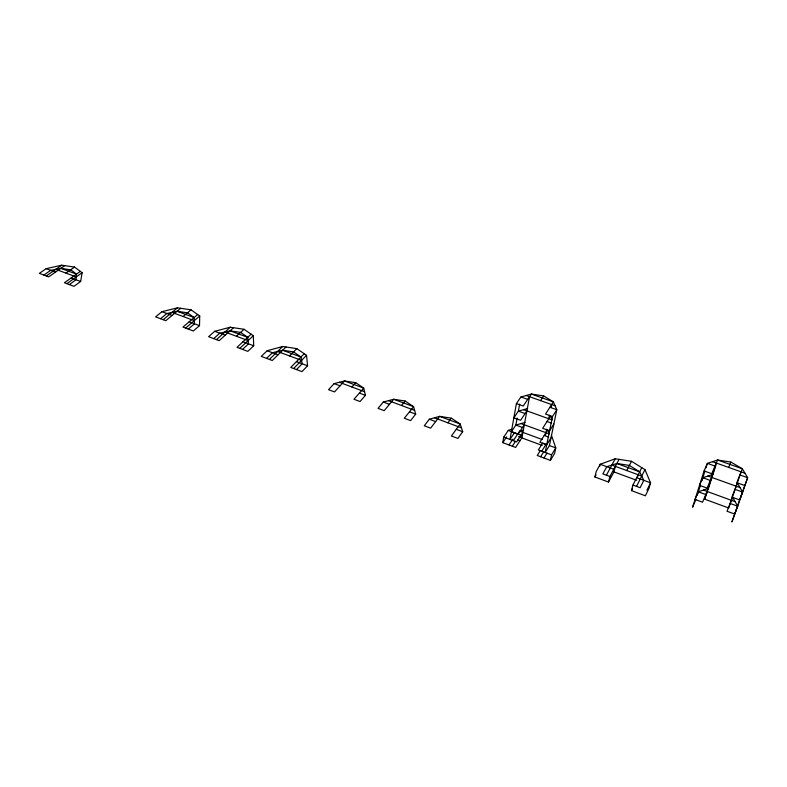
<?xml version="1.0" encoding="UTF-8"?>
<svg xmlns="http://www.w3.org/2000/svg" width="787" height="787" viewBox="0 0 787 787"><rect width="100%" height="100%" fill="white"/><g stroke="black" fill="none" stroke-linecap="round" stroke-linejoin="round"><path stroke-width="1.18" d="M197.665 314.534L182.948 327.097L193.336 330.983L199.505 325.641L199.731 316L191.044 309.822L177.518 307.825L161.945 311.682L155.61 316.866L165.801 320.683L180.705 308.288M43.885 275.057L50.673 270.344L60.884 268.347L70.722 269.774L76.506 274.112L76.024 279.769L69.335 284.589M80.343 271.377L64.436 282.749L73.968 286.32L80.638 281.48L82.133 272.715L74.549 267.068L61.73 265.209L46.158 268.672L39.35 273.364L48.705 276.867L64.75 265.642M529.543 396.707L521.85 437.906L515.623 447.429L502.785 442.638L503.749 437.119L508.274 430.4L511.54 429.308M549.897 407.272L556.812 409.732L552.484 416.549L545.135 452.476L549.415 445.56L556.812 409.732L553.389 401.862L543.669 395.91L531.333 394.061L520.955 396.963L516.4 403.593L509.986 439.431L514.482 432.693M517.118 418.104L515.859 425.069L511.353 431.788L518.043 434.257L524.299 424.793M519.666 404.056L518.387 411.148L513.852 417.828L520.61 420.288L526.897 410.883M545.519 434.877L546.66 429.21M548.775 418.763L549.493 415.211M551.166 406.928L551.648 404.557M540.344 450.558L537.255 455.486L550.388 460.385L551.549 454.856L555.789 447.901L551.53 435.526M615.336 466.366L613.929 471.895L608.518 482.057L594.903 476.981L596.251 471.443L600.206 464.261L615.237 458.772L631.518 461.3L644.947 469.613L650.564 482.815L649 488.353L645.379 495.8L631.449 490.616L632.955 485.058L641.759 467.635M599.664 466.475L600.206 464.261L613.791 469.268M608.518 482.057L609.915 476.509L619.074 459.372M637.559 476.961L638.159 474.748M739.888 474.945L747.65 477.709L731.979 521.791L747.65 477.709L742.338 468.777L730.877 462.058L717.596 460.011L707.395 463.366L704.08 470.941L692.59 507.182L695.915 499.509M697.312 495.112L700.42 485.313M701.797 480.985L704.936 471.108M705.988 467.793L707.395 463.366L715.009 466.081M741.118 471.846L728.723 508.008L704.621 499.155L716.308 463.041M706.982 492.8L704.621 499.155M708.408 488.402L698.354 491.816L695.039 499.46L702.535 502.224L708.408 488.402L711.91 477.591M712.963 474.345L702.83 477.729L699.515 485.343L707.1 488.097L712.963 474.345L715.816 465.53M742.633 492.101L739.603 499.922L731.871 497.109L737.419 483.129L742.633 492.101L734.96 489.327M737.714 506.208L734.674 514.059L727.031 511.245L732.599 497.197L737.714 506.208L730.129 503.434M728.664 467.429L730.877 462.058M646.944 490.242L650.564 482.815L636.673 477.699M636.545 486.386L644.947 469.613M631.449 490.616L632.512 488.501M626.708 470.547L631.518 461.3M606.393 475.2L615.237 458.772M594.903 476.981L596.034 474.935M550.388 460.385L554.619 453.42L555.789 447.901L549.415 445.56M544.004 458.004L547.054 453.056M540.63 456.745L543.699 451.807M541.741 451.217L546.05 444.311L542.686 443.081L538.357 449.967L551.549 454.856M550.989 437.916L546.699 444.812L539.892 442.304L547.683 429.958L549.326 433.922L520.984 423.583M553.871 423.957L549.562 430.814L542.676 428.315L550.507 416.048L552.179 419.983L523.542 409.673M522.873 432.407L516.636 441.901L503.749 437.119M512.307 446.19L515.505 441.35M513.311 440.671L519.577 431.197L523.64 430.007M540.551 400.622L543.669 395.91M509.002 444.95L512.849 439.156M502.785 442.638L506.661 436.864M462.707 431.729L457.857 438.418L451.384 435.978L460.179 424.006L451.364 418.172L439.638 416.362L429.328 419.235L424.282 425.767L430.637 428.158L439.638 416.362L460.179 424.006L462.707 431.729L456.273 429.318M447.901 422.806L451.364 418.172M415.703 414.139L410.588 420.602L404.311 418.241L413.578 406.672L405.167 401.026L393.657 399.265L383.328 402.029L378.026 408.335L384.194 410.657L393.657 399.265L413.578 406.672L415.703 414.139L409.466 411.808M401.518 405.492L405.167 401.026M365.434 395.33L360.043 401.547L353.973 399.265L363.732 388.129L355.724 382.679L344.46 380.957L334.111 383.613L328.553 389.683L334.514 391.926L344.46 380.957L363.732 388.129L365.434 395.33L359.403 393.077M351.887 386.978L355.724 382.679M285.976 347.008L272.253 360.515L261.264 356.403L267.118 350.756L282.631 346.506L296.807 348.631L306.546 355.311L307.579 365.788L301.933 371.621L290.728 367.431L304.235 353.727M296.483 369.585L302.159 363.771L300.988 357.023L293.541 351.887L282.671 350.254L272.41 352.724L266.586 358.4M293.6 368.503L306.546 355.311M289.508 355.921L296.807 348.631M269.41 359.452L282.631 346.506M233.513 327.717L219.189 340.663L208.604 336.698L214.703 331.288L230.247 327.225L244.098 329.291L253.316 335.715L253.709 345.768L247.797 351.366L236.995 347.323L251.122 334.19M242.544 349.398L248.485 343.83L247.728 337.348L240.694 332.409L230.07 330.825L219.799 333.176L213.73 338.617M239.769 348.366L253.316 335.715M236.474 336.275L244.098 329.291M216.455 339.64L230.247 327.225M188.29 329.094L194.478 323.772L194.123 317.555L187.493 312.813L177.114 311.278L166.864 313.511L160.548 318.715M185.614 328.1L199.731 316M183.105 316.502L191.044 309.822M163.175 319.699L177.518 307.825M66.885 283.664L82.133 272.715M65.99 273.128L74.549 267.068M46.295 275.962L61.73 265.209M632.955 485.058L640.136 487.724L643.815 480.326L639.644 471.826L629.364 465.432L616.88 463.484L606.787 466.681L602.862 473.892L609.915 476.509M522.607 435.506L518.564 436.696L542.223 445.432M525.057 422.403L515.859 425.069L522.509 427.498M527.654 408.502L518.387 411.148L525.096 413.568M526.159 395.507L555.091 405.777M712.51 461.694L744.984 473.223M520.955 396.963L527.733 399.373M516.4 403.593L523.227 406.043L531.333 394.061L553.389 401.862L545.529 414.051L552.484 416.549M704.08 470.941L711.743 473.695L717.596 460.011L742.338 468.777L736.809 482.687L744.63 485.49M707.907 476.037L740.016 487.596M547.034 421.488L551.589 423.131M702.83 477.729L710.356 480.454M703.391 490.104L735.147 501.683M544.22 435.437L548.736 437.09M698.354 491.816L705.801 494.531M616.88 463.484L639.644 471.826M519.577 431.197L542.253 439.53M611.843 465.078L641.72 476.056M508.274 430.4L521.092 435.122M613.929 471.895L636.653 480.286M60.884 268.347L76.506 274.112M177.114 311.278L194.123 317.555M230.07 330.825L247.728 337.348M282.671 350.254L300.988 357.023M517.876 439.815L520.069 440.631M55.788 269.341L76.27 276.935M171.999 312.39L194.3 320.653M224.944 332.006L248.102 340.584M277.545 351.484L301.569 360.387M46.158 268.672L55.474 272.135M71.145 277.949L80.638 281.48M161.945 311.682L172.087 315.449M189.155 321.794L199.505 325.641M214.703 331.288L225.239 335.193M242.957 341.784L253.709 345.768M267.118 350.756L278.047 354.809M296.433 361.646L307.579 365.788M339.295 382.285L364.578 391.719M388.503 400.642L414.641 410.391M434.493 417.799L461.438 427.853M334.111 383.613L340.043 385.827M383.328 402.029L389.457 404.321M429.328 419.235L435.644 421.606"/></g></svg>
